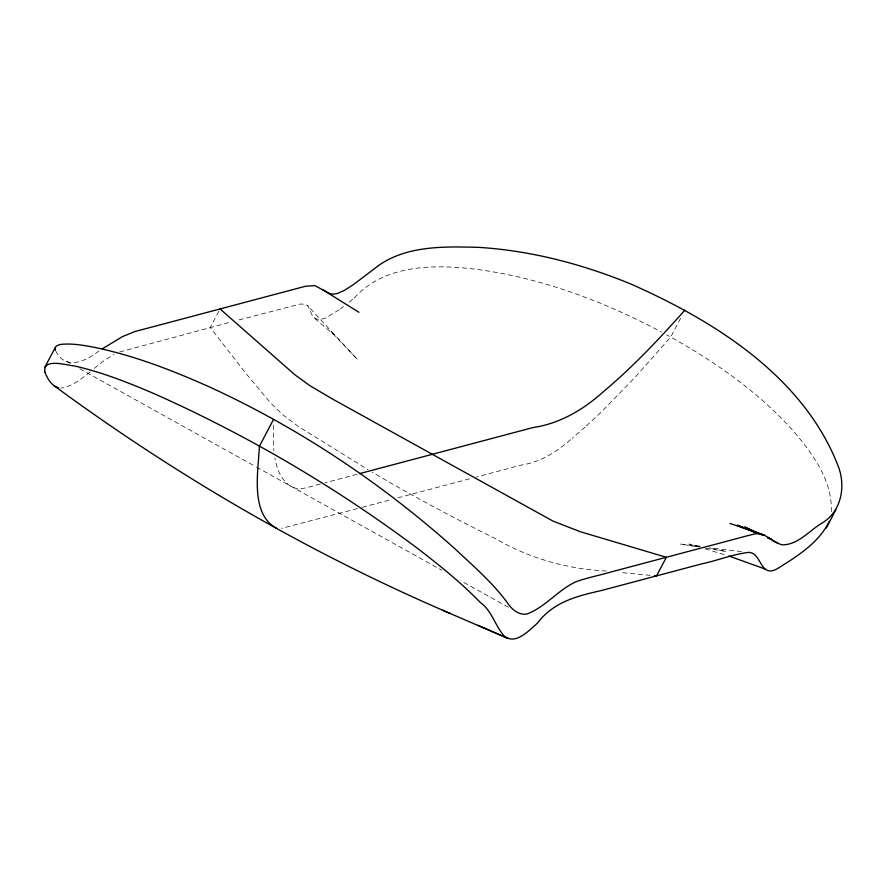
<?xml version="1.0" encoding="UTF-8"?>
<svg xmlns="http://www.w3.org/2000/svg" width="886" height="886" viewBox="0 0 886 886"><rect width="100%" height="100%" fill="white"/><g stroke="black" fill="none" stroke-linecap="round" stroke-linejoin="round"><path stroke-width="0.66" stroke-dasharray="4.43 3.32" d="M273.276 425.169L273.829 450.786M831.256 511.709C832.641 479.913 811.753 452.48 792.051 429.522C756.611 390.493 712.676 360.115 666.682 334.853M218.831 311.274L210.259 327.532L246.098 373.648L270.739 403.119L282.8 414.759L298.128 426.332L367.978 469.635M680.592 318.329L670.702 337.079L634.664 377.746L602.558 410.783M600.929 412.355L585.712 426.565M585.159 427.063L572.201 438.282M94.315 368.388L104.061 360.646L114.017 354.511M354.345 297.884C385.111 263.84 435.657 264.205 477.698 269.51C542.298 278.226 604.296 301.583 661.62 332.106M90.228 371.821C81.512 378.754 72.12 386.65 60.713 388.168M570.529 439.666C556.209 452.126 540.449 462.193 521.4 465.039L476.247 477.033M352.606 299.324L347.988 303.067M343.502 306.545L340.357 308.904M339.161 309.768L325.516 318.085L320.876 319.37L317.088 319.281L312.891 316.811L307.874 305.759L304.983 304.208L300.232 304.031L236.396 320.588M98.977 350.9C85.975 361.2 65.819 370.691 55.951 351.332M119.632 351.986L231.645 321.851M357.136 474.265L325.062 482.781M357.435 508.575L281.626 528.366M362.186 507.313L391.889 499.427M397.836 497.854L471.496 478.296M320.311 484.033C310.067 486.181 297.762 492.782 288.437 484.631C280.209 478.263 276.676 467.808 274.848 457.94M650.202 575.335L620.377 572.5M606.378 571.016C567.25 569.067 529.296 558.346 495.374 538.61C453.566 517.812 412.278 495.95 372.131 472.094M741.504 551.568L709.553 547.847M700.228 546.64L680.238 544.037L699.176 547.105M705.943 548.201L726.232 551.48L710.395 548.301M699.84 546.175L689.286 544.059L699.84 547.249M705.112 548.833L726.21 555.212M508.376 607.264L460.897 580.839M66.66 361.466L70.249 363.459M79.806 368.786L255.312 466.446M256.508 467.11L441.76 570.185M314.74 318.451L334.465 335.196L357.357 359.351L307.243 305.238M331.12 331.608L334.465 335.196"/><path stroke-width="1.33" d="M378.488 265.579C407.316 245.289 445.16 246.485 478.872 247.371C530.958 250.649 582.102 264.028 630.278 283.786C714.326 320.81 803.58 376.639 838.145 466.058C846.274 486.791 841.224 512.617 820.757 523.847C808.619 531.456 797.367 545.2 782.028 544.801C772.06 542.099 764.33 530.947 753.045 534.336C739.544 537.691 726.155 541.534 712.676 544.99L611.694 571.802C599.789 575.302 587.507 577.561 575.845 581.803C558.069 589.965 545.577 606.899 527.225 613.898C518.842 615.781 511.277 608.97 507.102 602.391C492.228 582.279 473.035 565.8 454.895 548.733C382.01 483.579 299.8 428.547 210.946 387.625C173.789 370.869 135.469 356.028 95.5 347.556C84.724 345.507 73.748 343.436 62.729 344.222C59.495 344.277 53.348 345.95 55.43 350.369M829.296 521.333C818.897 543.04 796.492 556.729 776.645 569.122C759.8 577.772 761.882 552.875 748.781 552.388C733.143 554.138 718.258 560.317 702.886 563.574L601.893 590.397C577.074 596.079 553.617 601.638 537.248 623.367C528.92 630.356 515.076 646.016 503.791 635.561C494.897 625.272 491.929 610.864 480.267 602.425C461.052 582.645 439.511 565.29 417.694 548.512C336.492 487.71 248.468 435.834 155.87 394.425C129.422 383.084 102.532 372.286 74.391 365.94C66.904 365.442 42.561 357.446 44.887 372.12M826.295 528.067L835.919 509.583M273.597 419.344L259.388 446.3C258.369 471.02 249.808 513.802 276.432 528.222M44.621 367.546L55.021 348.054M684.911 310.133C659.483 338.662 633.202 366.649 603.887 391.269C583.774 409.421 560.151 423.574 532.973 427.573L359.517 473.633M378.311 265.734L353.259 284.727L344.111 290.508L337.511 293.454L333.202 294.152L329.703 293.598L314.796 285.58L305.604 286.233L134.517 331.663L122.323 336.691L102.366 348.796M654.433 575.701L656.548 575.878L666.35 557.294L580.563 531.81L552.831 521.012L331.497 398.467L309.723 385.554L294.828 374.734L220.06 308.948M58.642 387.935C51.521 385.864 47.49 378.699 44.931 372.231M728.846 555.998L764.839 568.923M729.975 523.427L764.396 535.299L737.362 525.199L756.245 533.073M767.564 537.791L771.341 539.364L767.719 537.68M53.935 385.598C176.967 476.114 309.867 553.329 450.298 613.522M442.491 610.199L508.099 638.452L477.931 625.283M761.672 534.867L744.738 526.993L757.165 533.084M772.071 540.405L778.285 543.45M322.67 289.689L358.908 312.282"/></g></svg>
